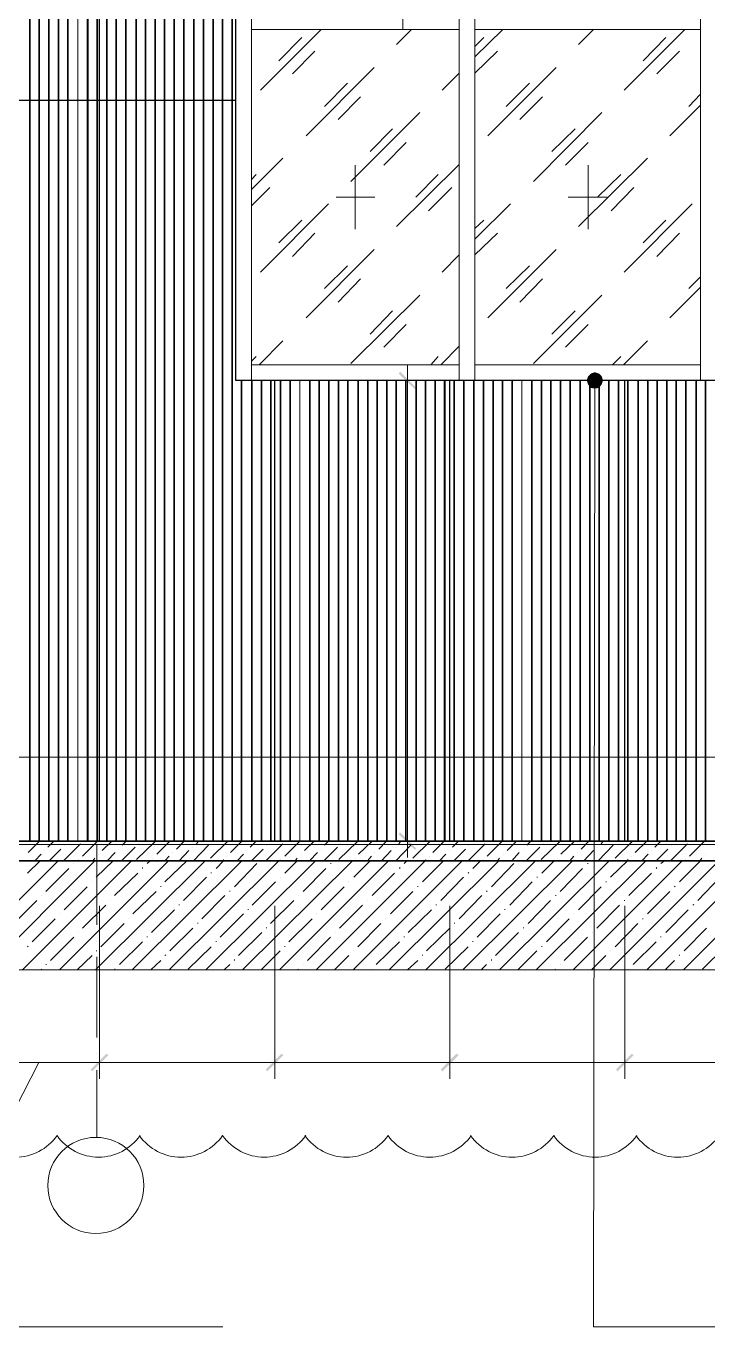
# Model space of a CAD drawing. Header units: millimetres. Extents: x -356862 to 418287, y 0 to 839748.
# Drawn here: x 375600 to 377767, y 758735 to 762868 of the extents above; entities that cross this region are included whole.
import ezdxf

# ---------------------------------------------------------------- set-up
doc = ezdxf.new("R2010")
doc.units = ezdxf.units.MM
doc.layers.add('PDF _Геометрия', color=7, linetype='Continuous', true_color=0xbababa)
doc.layers.add('PDF _Сплошная заливка', color=7, linetype='Continuous', true_color=0xf50000)

msp = doc.modelspace()

# ---------------------------------------------------------------- linework, layer by layer
at = {"layer": 'PDF _Геометрия', "color": 7, "lineweight": 18}
for points in [[(376797.4412, 762856.9913), (376797.4412, 764298.847)], [(376812.5959, 761791.8367), (376812.5959, 760226.579)], [(376440.2247, 761742.0429), (376864.5546, 761742.0429)], [(375396.7196, 760544.8264), (378945.0701, 760544.8264)], [(376440.2247, 760278.5377), (376864.5546, 760278.5377)], [(375641.3587, 759574.9295), (375539.6062, 759375.7542), (375089.2969, 759375.7542)], [(375883.833, 759574.9295), (375396.7196, 759574.9295)], [(376440.2247, 759574.9295), (375782.0804, 759574.9295)], [(376996.6165, 759574.9295), (376338.4721, 759574.9295)], [(377553.0082, 759574.9295), (376894.8639, 759574.9295)], [(378109.4, 759574.9295), (377451.2556, 759574.9295)]]:
    msp.add_lwpolyline(points, dxfattribs=at)
at = {"layer": 'PDF _Геометрия', "color": 150, "lineweight": 30, "true_color": 0x0080ff}
for points in [[(382341.8742, 764249.0532), (382341.8742, 760278.5377), (375448.6783, 760278.5377), (375448.6783, 764249.0532)], [(379271.9773, 761742.0429), (376267.0288, 761742.0429), (376267.0288, 762908.9501), (379271.9773, 762908.9501)]]:
    msp.add_lwpolyline(points, close=True, dxfattribs=at)
at = {"layer": 'PDF _Геометрия', "color": 254, "lineweight": 5, "true_color": 0xdcdcdc}
for points in [[(375611.0495, 764249.0532), (375611.0495, 760278.5377)], [(375641.3587, 764249.0532), (375641.3587, 760278.5377)], [(375671.668, 764249.0532), (375671.668, 760278.5377)], [(375704.1422, 764249.0532), (375704.1422, 760278.5377)], [(375734.4515, 764249.0532), (375734.4515, 760278.5377)], [(375764.7608, 764249.0532), (375764.7608, 760278.5377)], [(375795.0701, 764249.0532), (375795.0701, 760278.5377)], [(375825.3794, 764249.0532), (375825.3794, 760278.5377)], [(375857.8536, 764249.0532), (375857.8536, 760278.5377)], [(375888.1629, 764249.0532), (375888.1629, 760278.5377)], [(375918.4721, 764249.0532), (375918.4721, 760278.5377)], [(375948.7814, 764249.0532), (375948.7814, 760278.5377)], [(375979.0907, 764249.0532), (375979.0907, 760278.5377)], [(376009.4, 764249.0532), (376009.4, 760278.5377)], [(376041.8742, 764249.0532), (376041.8742, 760278.5377)], [(376072.1835, 764249.0532), (376072.1835, 760278.5377)], [(376102.4928, 764249.0532), (376102.4928, 760278.5377)], [(376132.802, 764249.0532), (376132.802, 760278.5377)], [(376163.1113, 764249.0532), (376163.1113, 760278.5377)], [(376193.4206, 764249.0532), (376193.4206, 760278.5377)], [(376225.8948, 764249.0532), (376225.8948, 760278.5377)], [(376256.2041, 764249.0532), (376256.2041, 760278.5377)], [(376286.5134, 761742.0429), (376286.5134, 760278.5377)], [(376316.8227, 761742.0429), (376316.8227, 760278.5377)], [(376347.1319, 761742.0429), (376347.1319, 760278.5377)], [(376377.4412, 761742.0429), (376377.4412, 760278.5377)], [(376409.9154, 761742.0429), (376409.9154, 760278.5377)], [(376440.2247, 761742.0429), (376440.2247, 760278.5377)], [(376470.534, 761742.0429), (376470.534, 760278.5377)], [(376500.8433, 761742.0429), (376500.8433, 760278.5377)], [(376531.1526, 761742.0429), (376531.1526, 760278.5377)], [(376563.6268, 761742.0429), (376563.6268, 760278.5377)], [(376593.9361, 761742.0429), (376593.9361, 760278.5377)], [(376624.2453, 761742.0429), (376624.2453, 760278.5377)], [(376654.5546, 761742.0429), (376654.5546, 760278.5377)], [(376684.8639, 761742.0429), (376684.8639, 760278.5377)], [(376715.1732, 761742.0429), (376715.1732, 760278.5377)], [(376747.6474, 761742.0429), (376747.6474, 760278.5377)], [(376777.9567, 761742.0429), (376777.9567, 760278.5377)], [(376808.266, 761742.0429), (376808.266, 760278.5377)], [(376838.5752, 761742.0429), (376838.5752, 760278.5377)], [(376868.8845, 761742.0429), (376868.8845, 760278.5377)], [(376899.1938, 761742.0429), (376899.1938, 760278.5377)], [(376931.668, 761742.0429), (376931.668, 760278.5377)], [(376961.9773, 761742.0429), (376961.9773, 760278.5377)], [(376992.2866, 761742.0429), (376992.2866, 760278.5377)], [(377022.5959, 761742.0429), (377022.5959, 760278.5377)], [(377052.9051, 761742.0429), (377052.9051, 760278.5377)], [(377083.2144, 761742.0429), (377083.2144, 760278.5377)], [(377115.6886, 761742.0429), (377115.6886, 760278.5377)], [(377145.9979, 761742.0429), (377145.9979, 760278.5377)], [(377176.3072, 761742.0429), (377176.3072, 760278.5377)], [(377206.6165, 761742.0429), (377206.6165, 760278.5377)], [(377236.9257, 761742.0429), (377236.9257, 760278.5377)], [(377269.4, 761742.0429), (377269.4, 760278.5377)], [(377299.7093, 761742.0429), (377299.7093, 760278.5377)], [(377330.0185, 761742.0429), (377330.0185, 760278.5377)], [(377360.3278, 761742.0429), (377360.3278, 760278.5377)], [(377390.6371, 761742.0429), (377390.6371, 760278.5377)], [(377420.9464, 761742.0429), (377420.9464, 760278.5377)], [(377453.4206, 761742.0429), (377453.4206, 760278.5377)], [(377483.7299, 761742.0429), (377483.7299, 760278.5377)], [(377514.0391, 761742.0429), (377514.0391, 760278.5377)], [(377544.3484, 761742.0429), (377544.3484, 760278.5377)], [(377574.6577, 761742.0429), (377574.6577, 760278.5377)], [(377604.967, 761742.0429), (377604.967, 760278.5377)], [(377637.4412, 761742.0429), (377637.4412, 760278.5377)], [(377667.7505, 761742.0429), (377667.7505, 760278.5377)], [(377698.0598, 761742.0429), (377698.0598, 760278.5377)], [(377728.369, 761742.0429), (377728.369, 760278.5377)], [(377758.6783, 761742.0429), (377758.6783, 760278.5377)]]:
    msp.add_lwpolyline(points, close=True, dxfattribs=at)
for points in [[(375613.2144, 760278.5377), (375613.2144, 764249.0532)], [(375643.5237, 760278.5377), (375643.5237, 764249.0532)], [(375673.833, 760278.5377), (375673.833, 764249.0532)], [(375701.9773, 760278.5377), (375701.9773, 764249.0532)], [(375732.2866, 760278.5377), (375732.2866, 764249.0532)], [(375764.7608, 760278.5377), (375764.7608, 764249.0532)], [(375797.235, 760278.5377), (375797.235, 764249.0532)], [(375827.5443, 760278.5377), (375827.5443, 764249.0532)], [(375855.6886, 760278.5377), (375855.6886, 764249.0532)], [(375885.9979, 760278.5377), (375885.9979, 764249.0532)], [(375916.3072, 760278.5377), (375916.3072, 764249.0532)], [(375950.9464, 760278.5377), (375950.9464, 764249.0532)], [(375981.2556, 760278.5377), (375981.2556, 764249.0532)], [(376011.5649, 760278.5377), (376011.5649, 764249.0532)], [(376039.7093, 760278.5377), (376039.7093, 764249.0532)], [(376070.0185, 760278.5377), (376070.0185, 764249.0532)], [(376100.3278, 760278.5377), (376100.3278, 764249.0532)], [(376134.967, 760278.5377), (376134.967, 764249.0532)], [(376165.2763, 760278.5377), (376165.2763, 764249.0532)], [(376195.5855, 760278.5377), (376195.5855, 764249.0532)], [(376223.7299, 760278.5377), (376223.7299, 764249.0532)], [(376254.0391, 760278.5377), (376254.0391, 764249.0532)], [(376344.967, 762664.3109), (376537.6474, 762856.9913)], [(376777.9567, 762809.3625), (376825.5855, 762856.9913)], [(377026.9257, 762770.3934), (377115.6886, 762856.9913)], [(377355.9979, 762809.3625), (377403.6268, 762856.9913)], [(377501.0495, 762664.3109), (377693.7299, 762856.9913)], [(376403.4206, 762757.4037), (376477.0288, 762831.012)], [(377026.9257, 762802.8676), (377055.0701, 762831.012)], [(377561.668, 762757.4037), (377633.1113, 762831.012)], [(376446.7196, 762716.2697), (376518.1629, 762787.713)], [(377026.9257, 762718.4346), (377098.369, 762787.713)], [(377604.967, 762716.2697), (377676.4103, 762787.713)], [(376490.0185, 762519.2594), (376706.5134, 762735.7542)], [(377068.0598, 762519.2594), (377284.5546, 762735.7542)], [(376548.4721, 762612.3522), (376622.0804, 762685.9604)], [(376923.0082, 762664.3109), (376977.1319, 762718.4346)], [(377126.5134, 762612.3522), (377200.1216, 762685.9604)], [(376591.7711, 762571.2181), (376663.2144, 762642.6614)], [(377169.8123, 762571.2181), (377241.2556, 762642.6614)], [(377706.7196, 762612.3522), (377743.5237, 762651.3212)], [(377646.101, 762519.2594), (377743.5237, 762616.6821)], [(376632.9051, 762374.2078), (376851.5649, 762592.8676)], [(377213.1113, 762374.2078), (377429.6062, 762592.8676)], [(376693.5237, 762469.4656), (376764.967, 762540.9089)], [(377271.5649, 762469.4656), (377345.1732, 762540.9089)], [(376736.8227, 762426.1666), (376808.266, 762497.6099)], [(377314.8639, 762426.1666), (377386.3072, 762497.6099)], [(376316.8227, 762348.2285), (376416.4103, 762447.8161)], [(377355.9979, 762231.3212), (377574.6577, 762447.8161)], [(376316.8227, 762380.7027), (376331.9773, 762395.8573)], [(376645.8948, 762426.1666), (376645.8948, 762222.6614)], [(376777.9567, 762231.3212), (376977.1319, 762428.3315)], [(376838.5752, 762324.414), (376910.0185, 762395.8573)], [(377386.3072, 762426.1666), (377386.3072, 762222.6614)], [(377416.6165, 762324.414), (377490.2247, 762395.8573)], [(376316.8227, 762296.2697), (376375.2763, 762354.7233)], [(376879.7093, 762281.1151), (376953.3175, 762354.7233)], [(377459.9154, 762281.1151), (377531.3587, 762354.7233)], [(376708.6783, 762324.414), (376585.2763, 762324.414)], [(377446.9257, 762324.414), (377323.5237, 762324.414)], [(376344.967, 762086.2697), (376561.4618, 762302.7645)], [(377026.9257, 762190.1872), (377139.5031, 762302.7645)], [(377501.0495, 762086.2697), (377717.5443, 762302.7645)], [(376403.4206, 762179.3625), (376477.0288, 762250.8058)], [(377026.9257, 762224.8264), (377055.0701, 762250.8058)], [(377561.668, 762179.3625), (377633.1113, 762250.8058)], [(376446.7196, 762136.0635), (376518.1629, 762209.6718)], [(377026.9257, 762140.3934), (377098.369, 762209.6718)], [(377604.967, 762136.0635), (377676.4103, 762209.6718)], [(376490.0185, 761941.2181), (376706.5134, 762157.713)], [(377068.0598, 761941.2181), (377284.5546, 762157.713)], [(376548.4721, 762034.3109), (376622.0804, 762105.7542)], [(376923.0082, 762086.2697), (376977.1319, 762140.3934)], [(377126.5134, 762034.3109), (377200.1216, 762105.7542)], [(376591.7711, 761991.012), (376663.2144, 762064.6202)], [(377169.8123, 761991.012), (377241.2556, 762064.6202)], [(377706.7196, 762034.3109), (377743.5237, 762071.1151)], [(377646.101, 761941.2181), (377743.5237, 762038.6408)], [(376632.9051, 761796.1666), (376851.5649, 762012.6614)], [(377213.1113, 761796.1666), (377429.6062, 762012.6614)], [(376693.5237, 761889.2594), (376764.967, 761962.8676)], [(377271.5649, 761889.2594), (377345.1732, 761962.8676)], [(376736.8227, 761848.1254), (376808.266, 761919.5687)], [(377314.8639, 761848.1254), (377386.3072, 761919.5687)], [(376340.6371, 761791.8367), (376416.4103, 761867.6099)], [(377498.8845, 761791.8367), (377574.6577, 761867.6099)], [(376316.8227, 761802.6614), (376331.9773, 761817.8161)], [(376886.2041, 761791.8367), (376910.0185, 761817.8161)], [(376918.6783, 761791.8367), (376977.1319, 761850.2903)], [(377464.2453, 761791.8367), (377490.2247, 761817.8161)], [(376284.3484, 760278.5377), (376284.3484, 761742.0429)], [(376318.9876, 760278.5377), (376318.9876, 761742.0429)], [(376349.2969, 760278.5377), (376349.2969, 761742.0429)], [(376379.6062, 760278.5377), (376379.6062, 761742.0429)], [(376407.7505, 760278.5377), (376407.7505, 761742.0429)], [(376438.0598, 760278.5377), (376438.0598, 761742.0429)], [(376470.534, 760278.5377), (376470.534, 761742.0429)], [(376503.0082, 760278.5377), (376503.0082, 761742.0429)], [(376533.3175, 760278.5377), (376533.3175, 761742.0429)], [(376561.4618, 760278.5377), (376561.4618, 761742.0429)], [(376591.7711, 760278.5377), (376591.7711, 761742.0429)], [(376622.0804, 760278.5377), (376622.0804, 761742.0429)], [(376656.7196, 760278.5377), (376656.7196, 761742.0429)], [(376687.0288, 760278.5377), (376687.0288, 761742.0429)], [(376717.3381, 760278.5377), (376717.3381, 761742.0429)], [(376745.4824, 760278.5377), (376745.4824, 761742.0429)], [(376775.7917, 760278.5377), (376775.7917, 761742.0429)], [(376806.101, 760278.5377), (376806.101, 761742.0429)], [(376840.7402, 760278.5377), (376840.7402, 761742.0429)], [(376871.0495, 760278.5377), (376871.0495, 761742.0429)], [(376901.3587, 760278.5377), (376901.3587, 761742.0429)], [(376929.5031, 760278.5377), (376929.5031, 761742.0429)], [(376959.8123, 760278.5377), (376959.8123, 761742.0429)], [(376990.1216, 760278.5377), (376990.1216, 761742.0429)], [(377024.7608, 760278.5377), (377024.7608, 761742.0429)], [(377055.0701, 760278.5377), (377055.0701, 761742.0429)], [(377085.3794, 760278.5377), (377085.3794, 761742.0429)], [(377113.5237, 760278.5377), (377113.5237, 761742.0429)], [(377143.833, 760278.5377), (377143.833, 761742.0429)], [(377176.3072, 760278.5377), (377176.3072, 761742.0429)], [(377208.7814, 760278.5377), (377208.7814, 761742.0429)], [(377239.0907, 760278.5377), (377239.0907, 761742.0429)], [(377267.235, 760278.5377), (377267.235, 761742.0429)], [(377297.5443, 760278.5377), (377297.5443, 761742.0429)], [(377327.8536, 760278.5377), (377327.8536, 761742.0429)], [(377362.4928, 760278.5377), (377362.4928, 761742.0429)], [(377392.802, 760278.5377), (377392.802, 761742.0429)], [(377423.1113, 760278.5377), (377423.1113, 761742.0429)], [(377451.2556, 760278.5377), (377451.2556, 761742.0429)], [(377481.5649, 760278.5377), (377481.5649, 761742.0429)], [(377511.8742, 760278.5377), (377511.8742, 761742.0429)], [(377546.5134, 760278.5377), (377546.5134, 761742.0429)], [(377576.8227, 760278.5377), (377576.8227, 761742.0429)], [(377607.1319, 760278.5377), (377607.1319, 761742.0429)], [(377635.2763, 760278.5377), (377635.2763, 761742.0429)], [(377665.5855, 760278.5377), (377665.5855, 761742.0429)], [(377695.8948, 760278.5377), (377695.8948, 761742.0429)], [(377730.534, 760278.5377), (377730.534, 761742.0429)], [(377760.8433, 760278.5377), (377760.8433, 761742.0429)]]:
    msp.add_lwpolyline(points, dxfattribs=at)
at = {"layer": 'PDF _Геометрия', "color": 150, "lineweight": 30, "true_color": 0x0080ff}
for points in [[(375834.0391, 760278.5377), (375834.0391, 764249.0532)], [(375448.6783, 762631.8367), (376267.0288, 762631.8367)], [(376390.4309, 760278.5377), (376390.4309, 761742.0429)], [(376946.8227, 760278.5377), (376946.8227, 761742.0429)], [(377503.2144, 760278.5377), (377503.2144, 761742.0429)]]:
    msp.add_lwpolyline(points, dxfattribs=at)
at = {"layer": 'PDF _Геометрия', "color": 7, "lineweight": 9}
for points in [[(376316.8227, 761742.0429), (376267.0288, 761742.0429), (376267.0288, 762908.9501), (376316.8227, 762908.9501)], [(376316.8227, 762856.9913), (376316.8227, 762908.9501), (376977.1319, 762908.9501), (376977.1319, 762856.9913)], [(377026.9257, 761742.0429), (376977.1319, 761742.0429), (376977.1319, 762908.9501), (377026.9257, 762908.9501)], [(377026.9257, 762856.9913), (377026.9257, 762908.9501), (377743.5237, 762908.9501), (377743.5237, 762856.9913)], [(377795.4824, 761742.0429), (377743.5237, 761742.0429), (377743.5237, 762908.9501), (377795.4824, 762908.9501)], [(376316.8227, 761742.0429), (376316.8227, 761791.8367), (376977.1319, 761791.8367), (376977.1319, 761742.0429)], [(377026.9257, 761742.0429), (377026.9257, 761791.8367), (377743.5237, 761791.8367), (377743.5237, 761742.0429)], [(374496.101, 760278.5377), (382270.4309, 760278.5377), (382270.4309, 760267.713), (374496.101, 760267.713)]]:
    msp.add_lwpolyline(points, close=True, dxfattribs=at)
at = {"layer": 'PDF _Геометрия', "color": 251, "lineweight": 20, "true_color": 0x545454}
for points in [[(377407.9567, 761716.0635), (377407.9567, 761690.0841), (377403.6268, 758734.9295), (377498.8845, 758734.9295), (381540.8433, 758734.9295)], [(372703.5237, 760880.3934), (372705.6886, 760854.414), (372768.4721, 758734.9295), (372863.7299, 758734.9295), (376225.8948, 758734.9295)]]:
    msp.add_lwpolyline(points, dxfattribs=at)
at = {"layer": 'PDF _Геометрия', "color": 7, "lineweight": 9}
for points in [[(375825.3794, 760369.4656), (375825.3794, 760585.9604)], [(375825.3794, 760319.6718), (375825.3794, 760319.6718)], [(380735.4824, 760278.5377), (375520.1216, 760278.5377), (372963.3175, 760278.5377), (372502.1835, 760278.5377), (372963.3175, 760278.5377), (372502.1835, 760278.5377), (372963.3175, 760278.5377), (372502.1835, 760278.5377), (372963.3175, 760278.5377), (381553.833, 760278.5377)], [(375825.3794, 760012.2491), (375825.3794, 760267.713)], [(375825.3794, 759960.2903), (375825.3794, 759960.2903)], [(375825.3794, 759655.0326), (375825.3794, 759910.4965)], [(375825.3794, 759603.0738), (375825.3794, 759603.0738)], [(375825.3794, 759336.7852), (375825.3794, 759551.1151)]]:
    msp.add_lwpolyline(points, dxfattribs=at)
at = {"layer": 'PDF _Геометрия', "color": 7, "lineweight": 30}
for points in [[(372502.1835, 760278.5377), (387005.1732, 760278.5377), (386310.2247, 760278.5377), (386310.2247, 760196.2697), (387005.1732, 760196.2697), (386258.266, 760196.2697), (386258.266, 759951.6305)], [(386002.802, 760124.8264), (382270.4309, 760124.8264), (382270.4309, 760064.2078), (386258.266, 760064.2078), (382270.4309, 760064.2078), (382270.4309, 759869.3625), (382270.4309, 760215.7542), (374496.101, 760215.7542), (374496.101, 759869.3625), (374496.101, 760064.2078), (372502.1835, 760064.2078), (372502.1835, 759869.3625)]]:
    msp.add_lwpolyline(points, dxfattribs=at)
msp.add_lwpolyline([(382270.4309, 760278.5377), (374496.101, 760278.5377), (374496.101, 760215.7542), (382270.4309, 760215.7542)], close=True, dxfattribs=at)
at = {"layer": 'PDF _Геометрия', "lineweight": 9}
for points in [[(375606.7196, 760241.7336), (375643.5237, 760278.5377)], [(375658.6783, 760248.2285), (375658.6783, 760248.2285)], [(375669.5031, 760259.0532), (375688.9876, 760278.5377)], [(375673.833, 760215.7542), (375710.6371, 760252.5584)], [(375719.2969, 760215.7542), (375773.4206, 760269.8779)], [(375721.4618, 760265.548), (375721.4618, 760265.548)], [(375734.4515, 760276.3728), (375734.4515, 760278.5377)], [(375779.9154, 760230.9089), (375827.5443, 760278.5377)], [(375842.6989, 760248.2285), (375873.0082, 760278.5377)], [(375894.6577, 760252.5584), (375894.6577, 760252.5584)], [(375903.3175, 760215.7542), (375946.6165, 760259.0532)], [(375905.4824, 760265.548), (375918.4721, 760278.5377)], [(375950.9464, 760220.0841), (376009.4, 760276.3728)], [(375957.4412, 760269.8779), (375957.4412, 760269.8779)], [(376015.8948, 760237.4037), (376057.0288, 760278.5377)], [(376078.6783, 760252.5584), (376102.4928, 760278.5377)], [(376087.3381, 760215.7542), (376117.6474, 760248.2285)], [(376130.6371, 760259.0532), (376130.6371, 760259.0532)], [(376132.802, 760215.7542), (376180.4309, 760265.548)], [(376141.4618, 760269.8779), (376147.9567, 760278.5377)], [(376186.9257, 760224.414), (376241.0495, 760278.5377)], [(376193.4206, 760276.3728), (376193.4206, 760276.3728)], [(376249.7093, 760241.7336), (376286.5134, 760278.5377)], [(376301.668, 760248.2285), (376301.668, 760248.2285)], [(376312.4928, 760259.0532), (376331.9773, 760278.5377)], [(376316.8227, 760215.7542), (376353.6268, 760252.5584)], [(376362.2866, 760215.7542), (376416.4103, 760269.8779)], [(376364.4515, 760265.548), (376364.4515, 760265.548)], [(376377.4412, 760276.3728), (376377.4412, 760278.5377)], [(376422.9051, 760230.9089), (376470.534, 760278.5377)], [(376485.6886, 760248.2285), (376515.9979, 760278.5377)], [(376537.6474, 760252.5584), (376537.6474, 760252.5584)], [(376546.3072, 760215.7542), (376589.6062, 760259.0532)], [(376548.4721, 760265.548), (376561.4618, 760278.5377)], [(376593.9361, 760220.0841), (376652.3897, 760276.3728)], [(376600.4309, 760269.8779), (376600.4309, 760269.8779)], [(376656.7196, 760237.4037), (376700.0185, 760278.5377)], [(376721.668, 760252.5584), (376745.4824, 760278.5377)], [(376730.3278, 760215.7542), (376760.6371, 760248.2285)], [(376773.6268, 760259.0532), (376773.6268, 760259.0532)], [(376775.7917, 760215.7542), (376823.4206, 760265.548)], [(376784.4515, 760269.8779), (376790.9464, 760278.5377)], [(376829.9154, 760224.414), (376884.0391, 760278.5377)], [(376836.4103, 760276.3728), (376836.4103, 760276.3728)], [(376892.6989, 760241.7336), (376929.5031, 760278.5377)], [(376944.6577, 760248.2285), (376944.6577, 760248.2285)], [(376955.4824, 760259.0532), (376974.967, 760278.5377)], [(376959.8123, 760215.7542), (376996.6165, 760252.5584)], [(377005.2763, 760215.7542), (377059.4, 760269.8779)], [(377007.4412, 760265.548), (377007.4412, 760265.548)], [(377020.4309, 760276.3728), (377020.4309, 760278.5377)], [(377065.8948, 760230.9089), (377113.5237, 760278.5377)], [(377128.6783, 760248.2285), (377158.9876, 760278.5377)], [(377180.6371, 760252.5584), (377180.6371, 760252.5584)], [(377189.2969, 760215.7542), (377232.5959, 760259.0532)], [(377191.4618, 760265.548), (377204.4515, 760278.5377)], [(377236.9257, 760220.0841), (377295.3794, 760276.3728)], [(377243.4206, 760269.8779), (377243.4206, 760269.8779)], [(377299.7093, 760237.4037), (377343.0082, 760278.5377)], [(377364.6577, 760252.5584), (377388.4721, 760278.5377)], [(377373.3175, 760215.7542), (377403.6268, 760248.2285)], [(377416.6165, 760259.0532), (377416.6165, 760259.0532)], [(377418.7814, 760215.7542), (377466.4103, 760265.548)], [(377427.4412, 760269.8779), (377433.9361, 760278.5377)], [(377472.9051, 760224.414), (377527.0288, 760278.5377)], [(377479.4, 760276.3728), (377479.4, 760276.3728)], [(377535.6886, 760241.7336), (377572.4928, 760278.5377)], [(377587.6474, 760248.2285), (377587.6474, 760248.2285)], [(377598.4721, 760259.0532), (377617.9567, 760278.5377)], [(377602.802, 760215.7542), (377639.6062, 760252.5584)], [(377648.266, 760215.7542), (377702.3897, 760269.8779)], [(377650.4309, 760265.548), (377650.4309, 760265.548)], [(377663.4206, 760276.3728), (377663.4206, 760278.5377)], [(377708.8845, 760230.9089), (377756.5134, 760278.5377)], [(375628.369, 760215.7542), (375647.8536, 760237.4037)], [(375766.9257, 760220.0841), (375766.9257, 760220.0841)], [(375812.3897, 760215.7542), (375818.8845, 760224.414)], [(375831.8742, 760237.4037), (375831.8742, 760237.4037)], [(375857.8536, 760215.7542), (375883.833, 760241.7336)], [(376002.9051, 760224.414), (376002.9051, 760224.414)], [(376041.8742, 760215.7542), (376054.8639, 760230.9089)], [(376065.6886, 760241.7336), (376065.6886, 760241.7336)], [(376225.8948, 760215.7542), (376228.0598, 760220.0841)], [(376238.8845, 760230.9089), (376238.8845, 760230.9089)], [(376271.3587, 760215.7542), (376290.8433, 760237.4037)], [(376409.9154, 760220.0841), (376409.9154, 760220.0841)], [(376455.3794, 760215.7542), (376461.8742, 760224.414)], [(376474.8639, 760237.4037), (376474.8639, 760237.4037)], [(376500.8433, 760215.7542), (376526.8227, 760241.7336)], [(376645.8948, 760224.414), (376645.8948, 760224.414)], [(376684.8639, 760215.7542), (376697.8536, 760230.9089)], [(376708.6783, 760241.7336), (376708.6783, 760241.7336)], [(376868.8845, 760215.7542), (376871.0495, 760220.0841)], [(376881.8742, 760230.9089), (376881.8742, 760230.9089)], [(376914.3484, 760215.7542), (376933.833, 760237.4037)], [(377052.9051, 760220.0841), (377052.9051, 760220.0841)], [(377098.369, 760215.7542), (377104.8639, 760224.414)], [(377117.8536, 760237.4037), (377117.8536, 760237.4037)], [(377143.833, 760215.7542), (377167.6474, 760241.7336)], [(377288.8845, 760224.414), (377288.8845, 760224.414)], [(377327.8536, 760215.7542), (377340.8433, 760230.9089)], [(377351.668, 760241.7336), (377351.668, 760241.7336)], [(377509.7093, 760215.7542), (377514.0391, 760220.0841)], [(377524.8639, 760230.9089), (377524.8639, 760230.9089)], [(377557.3381, 760215.7542), (377576.8227, 760237.4037)], [(377695.8948, 760220.0841), (377695.8948, 760220.0841)], [(377741.3587, 760215.7542), (377747.8536, 760224.414)], [(377760.8433, 760237.4037), (377760.8433, 760237.4037)]]:
    msp.add_lwpolyline(points, dxfattribs=at)
at = {"layer": 'PDF _Геометрия', "color": 8, "lineweight": 9, "true_color": 0x808080}
for points in [[(375355.5855, 759869.3625), (375701.9773, 760215.7542)], [(375472.4928, 759869.3625), (375818.8845, 760215.7542)], [(375589.4, 759869.3625), (375935.7917, 760215.7542)], [(375604.5546, 760176.7852), (375645.6886, 760215.7542)], [(375706.3072, 759869.3625), (376052.6989, 760215.7542)], [(375751.7711, 760207.0944), (375751.7711, 760207.0944)], [(375821.0495, 759869.3625), (376169.6062, 760215.7542)], [(375823.2144, 760163.7955), (375877.3381, 760215.7542)], [(375937.9567, 759869.3625), (376286.5134, 760215.7542)], [(375985.5855, 760207.0944), (375994.2453, 760215.7542)], [(376041.8742, 760148.6408), (376111.1526, 760215.7542)], [(376054.8639, 759869.3625), (376403.4206, 760215.7542)], [(376171.7711, 759869.3625), (376520.3278, 760215.7542)], [(376204.2453, 760191.9398), (376228.0598, 760215.7542)], [(376262.6989, 760133.4862), (376334.1422, 760207.0944)], [(376288.6783, 759869.3625), (376637.235, 760215.7542)], [(376405.5855, 759869.3625), (376751.9773, 760215.7542)], [(376422.9051, 760176.7852), (376461.8742, 760215.7542)], [(376522.4928, 759869.3625), (376868.8845, 760215.7542)], [(376567.9567, 760207.0944), (376570.1216, 760207.0944)], [(376639.4, 759869.3625), (376985.7917, 760215.7542)], [(376641.5649, 760163.7955), (376693.5237, 760215.7542)], [(376754.1422, 759869.3625), (377102.6989, 760215.7542)], [(376801.7711, 760207.0944), (376810.4309, 760215.7542)], [(376860.2247, 760148.6408), (376927.3381, 760215.7542)], [(376871.0495, 759869.3625), (377219.6062, 760215.7542)], [(376987.9567, 759869.3625), (377336.5134, 760215.7542)], [(377020.4309, 760191.9398), (377044.2453, 760215.7542)], [(377078.8845, 760133.4862), (377150.3278, 760207.0944)], [(377104.8639, 759869.3625), (377453.4206, 760215.7542)], [(377221.7711, 759869.3625), (377570.3278, 760215.7542)], [(377239.0907, 760176.7852), (377278.0598, 760215.7542)], [(377338.6783, 759869.3625), (377685.0701, 760215.7542)], [(377384.1422, 760207.0944), (377386.3072, 760207.0944)], [(377455.5855, 759869.3625), (377801.9773, 760215.7542)], [(377457.7505, 760163.7955), (377511.8742, 760215.7542)], [(377572.4928, 759869.3625), (377918.8845, 760215.7542)], [(377617.9567, 760207.0944), (377628.7814, 760215.7542)], [(377676.4103, 760148.6408), (377743.5237, 760215.7542)], [(377689.4, 759869.3625), (378035.7917, 760215.7542)], [(375663.0082, 760118.3315), (375736.6165, 760191.9398)], [(375881.668, 760105.3419), (375955.2763, 760176.7852)], [(375970.4309, 760191.9398), (375970.4309, 760194.1047)], [(376100.3278, 760090.1872), (376173.9361, 760163.7955)], [(376189.0907, 760176.7852), (376189.0907, 760178.9501)], [(376407.7505, 760163.7955), (376407.7505, 760163.7955)], [(376481.3587, 760118.3315), (376552.802, 760191.9398)], [(376700.0185, 760105.3419), (376771.4618, 760176.7852)], [(376786.6165, 760191.9398), (376788.7814, 760194.1047)], [(376918.6783, 760090.1872), (376990.1216, 760163.7955)], [(377005.2763, 760176.7852), (377007.4412, 760178.9501)], [(377223.9361, 760163.7955), (377226.101, 760163.7955)], [(377297.5443, 760118.3315), (377368.9876, 760191.9398)], [(377516.2041, 760105.3419), (377587.6474, 760176.7852)], [(377602.802, 760191.9398), (377604.967, 760194.1047)], [(377734.8639, 760090.1872), (377806.3072, 760163.7955)], [(375721.4618, 760059.8779), (375795.0701, 760133.4862)], [(375810.2247, 760148.6408), (375810.2247, 760148.6408)], [(376028.8845, 760133.4862), (376028.8845, 760135.6511)], [(376318.9876, 760075.0326), (376392.5959, 760148.6408)], [(376537.6474, 760059.8779), (376611.2556, 760133.4862)], [(376626.4103, 760148.6408), (376626.4103, 760148.6408)], [(376845.0701, 760133.4862), (376845.0701, 760135.6511)], [(377137.3381, 760075.0326), (377208.7814, 760148.6408)], [(377355.9979, 760059.8779), (377427.4412, 760133.4862)], [(377442.5959, 760148.6408), (377444.7608, 760148.6408)], [(377661.2556, 760133.4862), (377663.4206, 760135.6511)], [(375561.2556, 760016.579), (375634.8639, 760090.1872)], [(375650.0185, 760105.3419), (375650.0185, 760105.3419)], [(375868.6783, 760090.1872), (375868.6783, 760090.1872)], [(375940.1216, 760046.8882), (376013.7299, 760118.3315)], [(376158.7814, 760031.7336), (376232.3897, 760105.3419)], [(376247.5443, 760118.3315), (376247.5443, 760120.4965)], [(376377.4412, 760016.579), (376451.0495, 760090.1872)], [(376466.2041, 760105.3419), (376466.2041, 760105.3419)], [(376684.8639, 760090.1872), (376684.8639, 760090.1872)], [(376758.4721, 760046.8882), (376829.9154, 760118.3315)], [(376977.1319, 760031.7336), (377048.5752, 760105.3419)], [(377063.7299, 760118.3315), (377065.8948, 760120.4965)], [(377195.7917, 760016.579), (377267.235, 760090.1872)], [(377282.3897, 760105.3419), (377284.5546, 760105.3419)], [(377501.0495, 760090.1872), (377503.2144, 760090.1872)], [(377574.6577, 760046.8882), (377646.101, 760118.3315)], [(375708.4721, 760046.8882), (375708.4721, 760046.8882)], [(375779.9154, 760001.4243), (375853.5237, 760075.0326)], [(375998.5752, 759988.4346), (376072.1835, 760059.8779)], [(376087.3381, 760075.0326), (376087.3381, 760077.1975)], [(376217.235, 759973.28), (376290.8433, 760046.8882)], [(376305.9979, 760059.8779), (376305.9979, 760062.0429)], [(376524.6577, 760046.8882), (376524.6577, 760046.8882)], [(376596.101, 760001.4243), (376669.7093, 760075.0326)], [(376814.7608, 759988.4346), (376888.369, 760059.8779)], [(376903.5237, 760075.0326), (376903.5237, 760077.1975)], [(377033.4206, 759973.28), (377107.0288, 760046.8882)], [(377122.1835, 760059.8779), (377122.1835, 760062.0429)], [(377340.8433, 760046.8882), (377340.8433, 760046.8882)], [(377414.4515, 760001.4243), (377485.8948, 760075.0326)], [(377633.1113, 759988.4346), (377704.5546, 760059.8779)], [(377719.7093, 760075.0326), (377721.8742, 760077.1975)], [(375619.7093, 759958.1254), (375693.3175, 760031.7336)], [(375838.369, 759942.9707), (375911.9773, 760016.579)], [(375927.1319, 760031.7336), (375927.1319, 760031.7336)], [(376057.0288, 759929.981), (376130.6371, 760001.4243)], [(376145.7917, 760016.579), (376145.7917, 760018.7439)], [(376364.4515, 760001.4243), (376364.4515, 760003.5893)], [(376435.8948, 759958.1254), (376509.5031, 760031.7336)], [(376654.5546, 759942.9707), (376728.1629, 760016.579)], [(376743.3175, 760031.7336), (376743.3175, 760031.7336)], [(376873.2144, 759929.981), (376946.8227, 760001.4243)], [(376961.9773, 760016.579), (376961.9773, 760018.7439)], [(377180.6371, 760001.4243), (377180.6371, 760003.5893)], [(377254.2453, 759958.1254), (377325.6886, 760031.7336)], [(377472.9051, 759942.9707), (377544.3484, 760016.579)], [(377559.5031, 760031.7336), (377561.668, 760031.7336)], [(377691.5649, 759929.981), (377763.0082, 760001.4243)], [(375678.1629, 759899.6718), (375751.7711, 759973.28)], [(375766.9257, 759988.4346), (375766.9257, 759988.4346)], [(375896.8227, 759886.6821), (375970.4309, 759958.1254)], [(375985.5855, 759973.28), (375985.5855, 759975.445)], [(376204.2453, 759958.1254), (376204.2453, 759960.2903)], [(376275.6886, 759914.8264), (376349.2969, 759988.4346)], [(376494.3484, 759899.6718), (376567.9567, 759973.28)], [(376583.1113, 759988.4346), (376583.1113, 759988.4346)], [(376713.0082, 759886.6821), (376786.6165, 759958.1254)], [(376801.7711, 759973.28), (376801.7711, 759975.445)], [(377020.4309, 759958.1254), (377020.4309, 759960.2903)], [(377091.8742, 759914.8264), (377165.4824, 759988.4346)], [(377310.534, 759899.6718), (377384.1422, 759973.28)], [(377399.2969, 759988.4346), (377399.2969, 759988.4346)], [(377529.1938, 759886.6821), (377602.802, 759958.1254)], [(377617.9567, 759973.28), (377617.9567, 759975.445)], [(375604.5546, 759942.9707), (375606.7196, 759945.1357)], [(375762.5959, 759869.3625), (375810.2247, 759914.8264)], [(375823.2144, 759929.981), (375825.3794, 759929.981)], [(376041.8742, 759914.8264), (376044.0391, 759916.9913)], [(376115.4824, 759871.5274), (376189.0907, 759942.9707)], [(376347.1319, 759869.3625), (376407.7505, 759929.981)], [(376422.9051, 759942.9707), (376422.9051, 759945.1357)], [(376580.9464, 759869.3625), (376626.4103, 759914.8264)], [(376641.5649, 759929.981), (376641.5649, 759929.981)], [(376860.2247, 759914.8264), (376860.2247, 759916.9913)], [(376931.668, 759871.5274), (377005.2763, 759942.9707)], [(377163.3175, 759869.3625), (377223.9361, 759929.981)], [(377239.0907, 759942.9707), (377239.0907, 759945.1357)], [(377397.1319, 759869.3625), (377442.5959, 759914.8264)], [(377457.7505, 759929.981), (377457.7505, 759929.981)], [(377676.4103, 759914.8264), (377676.4103, 759916.9913)], [(377750.0185, 759871.5274), (377821.4618, 759942.9707)], [(375663.0082, 759886.6821), (375665.1732, 759886.6821)], [(375996.4103, 759869.3625), (376028.8845, 759899.6718)], [(376230.2247, 759869.3625), (376247.5443, 759886.6821)], [(376262.6989, 759899.6718), (376262.6989, 759901.8367)], [(376481.3587, 759886.6821), (376481.3587, 759886.6821)], [(376812.5959, 759869.3625), (376845.0701, 759899.6718)], [(377046.4103, 759869.3625), (377063.7299, 759886.6821)], [(377078.8845, 759899.6718), (377078.8845, 759901.8367)], [(377297.5443, 759886.6821), (377297.5443, 759886.6821)], [(377630.9464, 759869.3625), (377661.2556, 759899.6718)], [(375647.8536, 759869.3625), (375650.0185, 759871.5274)], [(375881.668, 759871.5274), (375883.833, 759871.5274)], [(376464.0391, 759869.3625), (376466.2041, 759871.5274)], [(376700.0185, 759871.5274), (376700.0185, 759871.5274)], [(377280.2247, 759869.3625), (377282.3897, 759871.5274)], [(377516.2041, 759871.5274), (377516.2041, 759871.5274)]]:
    msp.add_lwpolyline(points, dxfattribs=at)
at = {"layer": 'PDF _Геометрия', "color": 7, "lineweight": 18}
for points in [[(375834.0391, 759522.9707), (375834.0391, 760072.8676)], [(376390.4309, 759522.9707), (376390.4309, 760072.8676)], [(376946.8227, 759522.9707), (376946.8227, 760072.8676)], [(377503.2144, 759522.9707), (377503.2144, 760072.8676)]]:
    msp.add_lwpolyline(points, close=True, dxfattribs=at)
at = {"layer": 'PDF _Геометрия', "color": 7, "lineweight": 5}
msp.add_lwpolyline([(387093.9361, 759869.3625), (387005.1732, 759869.3625), (379546.9257, 759869.3625), (379510.1216, 760016.579), (379436.5134, 759719.981), (379399.7093, 759869.3625), (371939.2969, 759869.3625), (371850.534, 759869.3625)], dxfattribs=at)
at = {"layer": 'PDF _Геометрия', "color": 1, "lineweight": 20}
for points in [[(375434.5311, 759343.1466, 0.520539955), (375698.7631, 759343.1466, 0.520539955), (375962.8979, 759343.1466)], [(375960.6356, 759343.1466, 0.520539955), (376224.8676, 759343.1466, 0.520539955), (376489.0018, 759343.1466)], [(376486.739, 759343.1466, 0.520539955), (376750.971, 759343.1466, 0.520539955), (377015.1058, 759343.1466)], [(377012.8435, 759343.1466, 0.520539955), (377277.0755, 759343.1466, 0.520539955), (377541.2097, 759343.1466)]]:
    msp.add_lwpolyline(points, format="xyb", dxfattribs=at)
at = {"layer": 'PDF _Геометрия', "color": 7, "lineweight": 20}
msp.add_circle((375822.122, 759184.5197), 152.6288, dxfattribs=at)
at = {"layer": 'PDF _Геометрия', "color": 1, "lineweight": 20}
msp.add_arc((377671.0629, 759435.6637), 161.2887, 215.002443, 324.997557, dxfattribs=at)
at = {"layer": 'PDF _Сплошная заливка', "color": 7, "transparency": 33554559}
for points in [[(376840.7402, 761718.2285), (376784.4515, 761763.6924), (376788.7814, 761770.1872)], [(376836.4103, 761713.8986), (376840.7402, 761718.2285), (376784.4515, 761763.6924)], [(376788.7814, 760306.6821), (376784.4515, 760300.1872), (376840.7402, 760254.7233)], [(376784.4515, 760300.1872), (376840.7402, 760254.7233), (376836.4103, 760250.3934)], [(375855.6886, 759603.0738), (375810.2247, 759546.7852), (375805.8948, 759553.28)], [(375805.8948, 759553.28), (375810.2247, 759546.7852), (375855.6886, 759603.0738)], [(375862.1835, 759598.7439), (375855.6886, 759603.0738), (375810.2247, 759546.7852)], [(375810.2247, 759546.7852), (375855.6886, 759603.0738), (375862.1835, 759598.7439)], [(376412.0804, 759603.0738), (376366.6165, 759546.7852), (376362.2866, 759553.28)], [(376362.2866, 759553.28), (376366.6165, 759546.7852), (376412.0804, 759603.0738)], [(376418.5752, 759598.7439), (376412.0804, 759603.0738), (376366.6165, 759546.7852)], [(376366.6165, 759546.7852), (376412.0804, 759603.0738), (376418.5752, 759598.7439)], [(376968.4721, 759603.0738), (376923.0082, 759546.7852), (376918.6783, 759553.28)], [(376918.6783, 759553.28), (376923.0082, 759546.7852), (376968.4721, 759603.0738)], [(376974.967, 759598.7439), (376968.4721, 759603.0738), (376923.0082, 759546.7852)], [(376923.0082, 759546.7852), (376968.4721, 759603.0738), (376974.967, 759598.7439)], [(377524.8639, 759603.0738), (377479.4, 759546.7852), (377475.0701, 759553.28)], [(377475.0701, 759553.28), (377479.4, 759546.7852), (377524.8639, 759603.0738)], [(377531.3587, 759598.7439), (377524.8639, 759603.0738), (377479.4, 759546.7852)], [(377479.4, 759546.7852), (377524.8639, 759603.0738), (377531.3587, 759598.7439)]]:
    msp.add_solid(points, dxfattribs=at)
at = {"layer": 'PDF _Сплошная заливка', "color": 251, "true_color": 0x545454, "transparency": 33554559}
for points in [[(377407.9567, 761742.0429), (377386.3072, 761755.0326), (377381.9773, 761742.0429)], [(377381.9773, 761742.0429), (377386.3072, 761729.0532), (377407.9567, 761742.0429)], [(377394.967, 761763.6924), (377407.9567, 761742.0429), (377386.3072, 761755.0326)], [(377386.3072, 761729.0532), (377407.9567, 761742.0429), (377394.967, 761718.2285)], [(377407.9567, 761768.0223), (377394.967, 761763.6924), (377407.9567, 761742.0429)], [(377407.9567, 761742.0429), (377394.967, 761718.2285), (377407.9567, 761716.0635)], [(377407.9567, 761742.0429), (377420.9464, 761763.6924), (377407.9567, 761768.0223)], [(377429.6062, 761755.0326), (377407.9567, 761742.0429), (377420.9464, 761763.6924)], [(377433.9361, 761742.0429), (377429.6062, 761755.0326), (377407.9567, 761742.0429)], [(377407.9567, 761716.0635), (377420.9464, 761718.2285), (377407.9567, 761742.0429)], [(377420.9464, 761718.2285), (377407.9567, 761742.0429), (377429.6062, 761729.0532)], [(377407.9567, 761742.0429), (377429.6062, 761729.0532), (377433.9361, 761742.0429)]]:
    msp.add_solid(points, dxfattribs=at)

doc.saveas('drawing.dxf')
